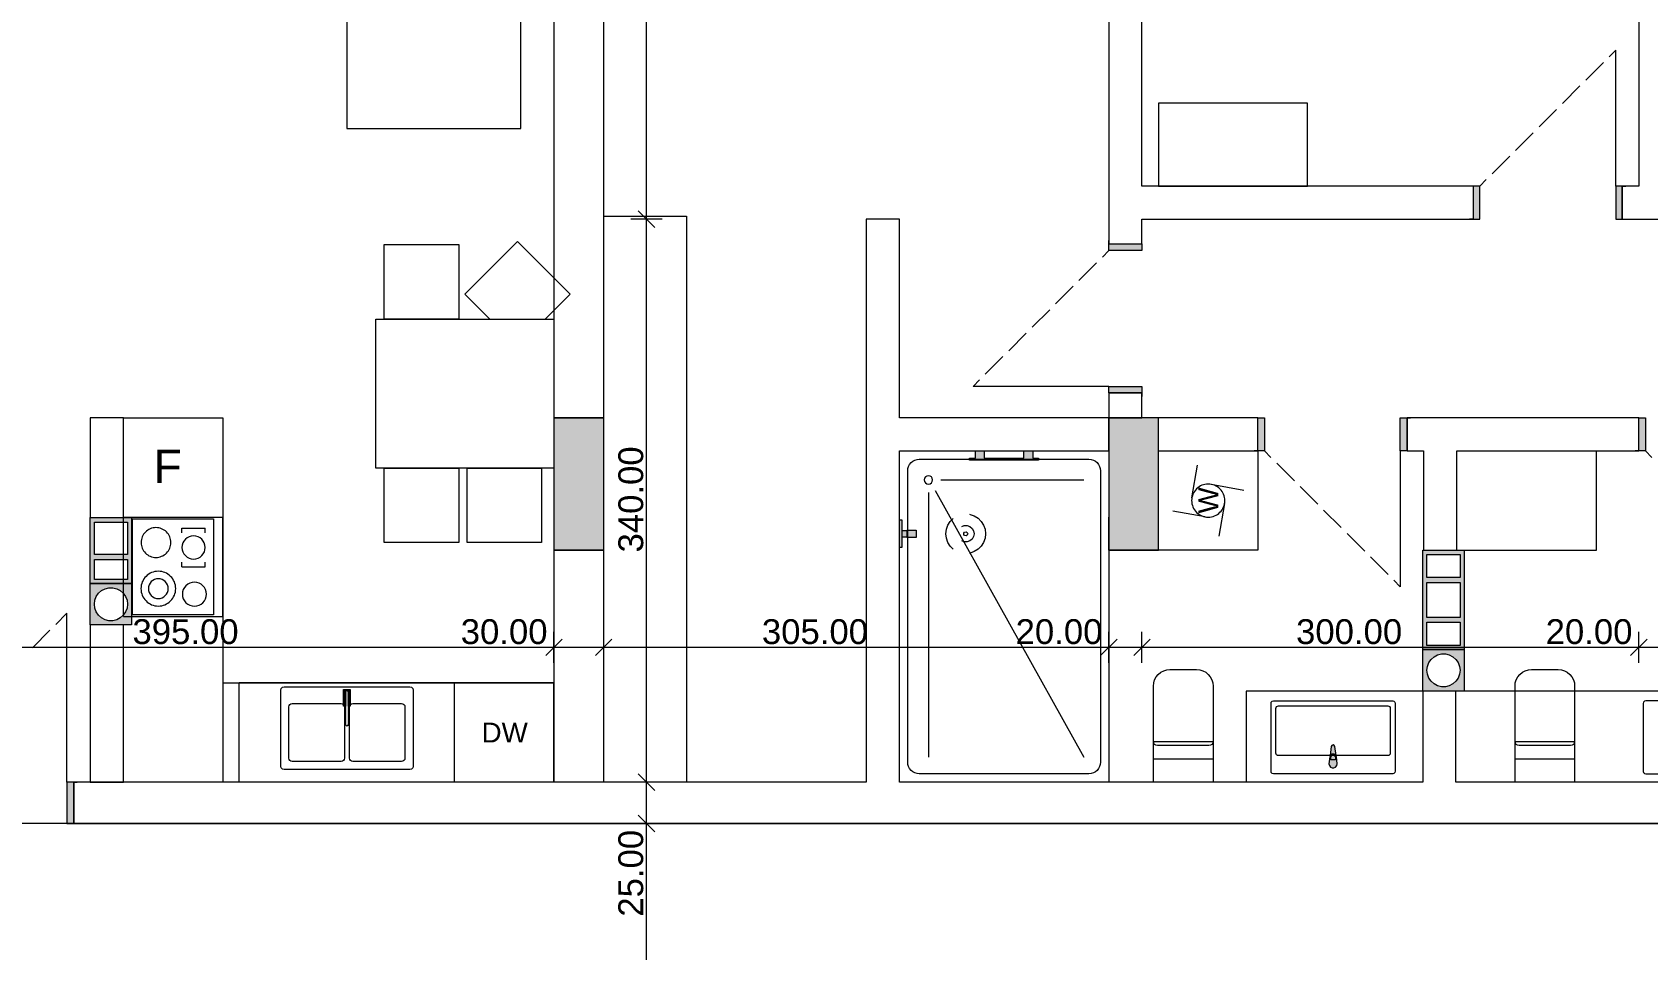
# Model space of a CAD drawing. Header units: millimetres. Extents: x 5493291 to 5652041, y -5155064 to -5098765.
# Drawn here: x 5566205 to 5575959, y -5120854 to -5115313 of the extents above; entities that cross this region are included whole.
import ezdxf

# ---------------------------------------------------------------- set-up
doc = ezdxf.new("R2010")
doc.units = ezdxf.units.MM
doc.header["$MEASUREMENT"] = 0
doc.layers.add('Drawing & Figure', color=7, linetype='Continuous')
doc.layers.add('Drawing & Figure_Pen_No__1', color=7, linetype='Continuous', lineweight=13)
doc.layers.add('Drawing & Figure_Pen_No__101', color=252, linetype='Continuous', lineweight=13)
for name, color, linetype, lineweight, true_color in [('Drawing & Figure_Pen_No__102', 7, 'Continuous', 13, 0xcccccc), ('Drawing & Figure_Pen_No__105', 7, 'Continuous', 13, 0xcae6ff), ('Drawing & Figure_Pen_No__145', 7, 'Continuous', 13, 0x0077b0), ('Drawing & Figure_Pen_No__181', 7, 'Continuous', 5, 0x282828), ('Drawing & Figure_Pen_No__61', 7, 'Continuous', 13, 0x6a6a6a), ('Drawing & Figure_Pen_No__62', 7, 'Continuous', 13, 0xaaaaaa), ('Drawing & Figure_Pen_No__65', 7, 'Continuous', 20, 0x80c2ff)]:
    doc.layers.add(name, color=color, linetype=linetype, lineweight=lineweight, true_color=true_color)
doc.styles.add('GENERATED_STYLE_2', font='arial.ttf')
doc.styles.add('GENERATED_STYLE_3', font='ARIALUNI.ttf')

msp = doc.modelspace()

# ---------------------------------------------------------------- hatches: boundary and pattern name
at = {"layer": 'Drawing & Figure', "linetype": 'Continuous', "lineweight": 20}
h = msp.add_hatch(color=6, dxfattribs=at)
h.paths.add_polyline_path([(5566554.9, -5118242.4), (5566554.9, -5118642.4), (5566805, -5118642.4), (5566805, -5118242.4)])
h.paths.add_polyline_path([(5566579.9, -5118271.1), (5566780, -5118271.1), (5566780, -5118467.4), (5566579.9, -5118467.4)], flags=0)
h.paths.add_polyline_path([(5566780, -5118617.4), (5566579.9, -5118617.4), (5566579.9, -5118497.4), (5566780, -5118497.4)], flags=0)
h = msp.add_hatch(color=6, dxfattribs=at)
h.paths.add_polyline_path([(5574600.3, -5119041.4), (5574850.4, -5119041.4), (5574850.4, -5118441.4), (5574600.3, -5118441.4), (5574600.3, -5118611.4)])
h.paths.add_polyline_path([(5574825.4, -5118846.4), (5574625.2, -5118846.4), (5574625.2, -5118636.4), (5574825.4, -5118636.4)], flags=0)
h.paths.add_polyline_path([(5574625.2, -5118606.4), (5574625.2, -5118466.4), (5574825.4, -5118466.4), (5574825.4, -5118606.4)], flags=0)
h.paths.add_polyline_path([(5574825.4, -5119016.4), (5574625.2, -5119016.4), (5574625.2, -5118876.4), (5574825.4, -5118876.4)], flags=0)
h = msp.add_hatch(color=6, dxfattribs=at)
h.paths.add_polyline_path([(5566805, -5118642.4), (5566554.9, -5118642.4), (5566554.9, -5118892.4), (5566575.1, -5118892.4), (5566784.8, -5118892.4), (5566805, -5118892.4)])
h.paths.add_polyline_path([(5566582.8, -5118791.3), (5566579.9, -5118767.4), (5566582.8, -5118743.5), (5566591.1, -5118720.9), (5566604.8, -5118701.1), (5566623.2, -5118685.1), (5566644.6, -5118673.9), (5566667.8, -5118668.1), (5566692.1, -5118668.1), (5566715.3, -5118673.9), (5566736.7, -5118685.1), (5566754.5, -5118701.1), (5566768.2, -5118720.9), (5566777.1, -5118743.5), (5566780, -5118767.4), (5566777.1, -5118791.3), (5566768.2, -5118813.9), (5566754.5, -5118833.7), (5566736.7, -5118849.7), (5566715.3, -5118860.9), (5566692.1, -5118866.7), (5566667.8, -5118866.7), (5566644.6, -5118860.9), (5566623.2, -5118849.7), (5566604.8, -5118833.7), (5566591.1, -5118813.9)], flags=0)
h = msp.add_hatch(color=6, dxfattribs=at)
h.paths.add_polyline_path([(5574850.4, -5119041.4), (5574600.3, -5119041.4), (5574600.3, -5119291.4), (5574619.9, -5119291.4), (5574830.2, -5119291.4), (5574850.4, -5119291.4)])
h.paths.add_polyline_path([(5574628.2, -5119190.4), (5574625.2, -5119166.4), (5574628.2, -5119142.5), (5574636.5, -5119119.9), (5574650.2, -5119100.1), (5574668.6, -5119084.1), (5574689.4, -5119072.9), (5574713.2, -5119067.1), (5574736.9, -5119067.1), (5574760.7, -5119072.9), (5574782.1, -5119084.1), (5574799.9, -5119100.1), (5574813.5, -5119119.9), (5574822.5, -5119142.5), (5574825.4, -5119166.4), (5574822.5, -5119190.4), (5574813.5, -5119212.9), (5574799.9, -5119232.7), (5574782.1, -5119248.7), (5574760.7, -5119259.9), (5574736.9, -5119265.7), (5574713.2, -5119265.7), (5574689.4, -5119259.9), (5574668.6, -5119248.7), (5574650.2, -5119232.7), (5574636.5, -5119212.9)], flags=0)
at = {"layer": 'Drawing & Figure_Pen_No__1', "linetype": 'Continuous', "lineweight": 0, "true_color": 0xffffff}
for points in [[(5574905, -5116441.3), (5574945.4, -5116441.3), (5574945.4, -5116241.3), (5574905, -5116241.3)], [(5575805, -5116241.3), (5575765.2, -5116241.3), (5575765.2, -5116441.3), (5575805, -5116441.3)], [(5572905, -5116591.3), (5572705.4, -5116591.3), (5572705.4, -5116631.3), (5572905, -5116631.3)], [(5572705.4, -5117491.4), (5572905, -5117491.4), (5572905, -5117451.4), (5572705.4, -5117451.4)], [(5573605.3, -5117641.4), (5573605.3, -5117841.4), (5573645.1, -5117841.4), (5573645.1, -5117641.4)], [(5574505.3, -5117841.4), (5574505.3, -5117641.4), (5574464.9, -5117641.4), (5574464.9, -5117841.4)], [(5575905.4, -5117641.4), (5575905.4, -5117841.4), (5575945.2, -5117841.4), (5575945.2, -5117641.4)], [(5572281.2, -5117896.4), (5572281.2, -5117885.4), (5572246.2, -5117885.4), (5572246.2, -5117841.4), (5572192.7, -5117841.4), (5572192.7, -5117885.4), (5571952.8, -5117885.4), (5571952.8, -5117841.4), (5571899.9, -5117841.4), (5571899.9, -5117885.4), (5571864.8, -5117885.4), (5571864.8, -5117896.4)], [(5571440.7, -5118258.4), (5571440.7, -5118424.4), (5571455.6, -5118424.4), (5571455.6, -5118361.4), (5571485.9, -5118361.4), (5571485.9, -5118363.4), (5571541.1, -5118363.4), (5571541.1, -5118319.4), (5571485.9, -5118319.4), (5571485.9, -5118321.4), (5571455.6, -5118321.4), (5571455.6, -5118258.4)], [(5568124.9, -5119347.4), (5568124.9, -5119282.5), (5568085.1, -5119282.5), (5568085.1, -5119347.4), (5568095.8, -5119347.4), (5568095.8, -5119296.4), (5568098.8, -5119290.1), (5568104.7, -5119287.4), (5568111.2, -5119290.1), (5568114.2, -5119296.4), (5568114.2, -5119347.4)], [(5568085.1, -5119383.4), (5568095.8, -5119383.4), (5568095.8, -5119348.4), (5568085.1, -5119348.4)], [(5568114.2, -5119494.3), (5568114.2, -5119296.4), (5568111.2, -5119290.1), (5568104.7, -5119287.4), (5568098.8, -5119290.1), (5568095.8, -5119296.4), (5568095.8, -5119494.3), (5568098.8, -5119500.6), (5568104.7, -5119503.3), (5568111.2, -5119500.7)], [(5568124.9, -5119383.4), (5568124.9, -5119348.4), (5568114.2, -5119348.4), (5568114.2, -5119383.4)], [(5574084.1, -5119731.4), (5574079.9, -5119689.5), (5574077, -5119680), (5574070.4, -5119627), (5574066.9, -5119620), (5574059.1, -5119617.2), (5574052, -5119620), (5574047.9, -5119627), (5574041.3, -5119680), (5574038.4, -5119689.5), (5574034.2, -5119731.4), (5574036.6, -5119742.3), (5574043.7, -5119751), (5574053.8, -5119755.8), (5574064.5, -5119755.8), (5574074.6, -5119751), (5574081.7, -5119742.3)], [(5566455.1, -5119841.4), (5566414.7, -5119841.4), (5566414.7, -5120091.4), (5566455.1, -5120091.4)]]:
    msp.add_hatch(color=7, dxfattribs=at).paths.add_polyline_path(points)
at = {"layer": 'Drawing & Figure_Pen_No__1', "linetype": 'Continuous', "lineweight": 0, "true_color": 0x000000}
for points in [[(5569655.1, -5118441.4), (5569655.1, -5117641.4), (5569355.1, -5117641.4), (5569355.1, -5118441.4)], [(5573005.4, -5118441.4), (5573005.4, -5117641.4), (5572705.4, -5117641.4), (5572705.4, -5118441.4)]]:
    msp.add_hatch(color=18, dxfattribs=at).paths.add_polyline_path(points)

# ---------------------------------------------------------------- linework, layer by layer
at = {"layer": 'Drawing & Figure_Pen_No__1', "color": 7, "linetype": 'Continuous', "lineweight": 13}
for points in [[(5569913.5, -5116441.3), (5569913.5, -5110891.2)], [(5575905.4, -5112591.2), (5575905.4, -5116241.3)], [(5569355.1, -5113091.2), (5569355.1, -5117641.4)], [(5569655.1, -5117641.4), (5569655.1, -5113091.2)], [(5572705.4, -5113091.2), (5572705.4, -5116591.3)], [(5572905, -5116241.3), (5572905, -5113091.2)], [(5574905, -5116241.3), (5572905, -5116241.3)], [(5574905, -5116241.3), (5574883, -5116241.3)], [(5574905, -5116241.3), (5574883, -5116241.3)], [(5574905, -5116241.3), (5574883, -5116241.3)], [(5574905, -5116241.3), (5574905, -5116441.3)], [(5574905, -5116241.3), (5574905, -5116441.3)], [(5574905, -5116241.3), (5574905, -5116441.3)], [(5575805, -5116241.3), (5575826.9, -5116241.3)], [(5575805, -5116241.3), (5575805, -5116441.3)], [(5575905.4, -5116241.3), (5575805, -5116241.3)], [(5575805, -5116241.3), (5575805, -5116441.3)], [(5575805, -5116241.3), (5575805, -5116441.3)], [(5575805, -5116241.3), (5575826.9, -5116241.3)], [(5575805, -5116241.3), (5575826.9, -5116241.3)], [(5570007.3, -5116441.3), (5569819.6, -5116441.3)], [(5569913.5, -5119841.4), (5569913.5, -5116441.3)], [(5571440.7, -5116441.3), (5571240.5, -5116441.3)], [(5571240.5, -5116441.3), (5571240.5, -5119841.4)], [(5571440.7, -5117641.4), (5571440.7, -5116441.3)], [(5572905, -5116441.3), (5574905, -5116441.3)], [(5572905, -5116591.3), (5572905, -5116441.3)], [(5574905, -5116441.3), (5574883, -5116441.3)], [(5574905, -5116441.3), (5574883, -5116441.3)], [(5574905, -5116441.3), (5574883, -5116441.3)], [(5575805, -5116441.3), (5575826.9, -5116441.3)], [(5575805, -5116441.3), (5576205.3, -5116441.3)], [(5575805, -5116441.3), (5575826.9, -5116441.3)], [(5575805, -5116441.3), (5575826.9, -5116441.3)], [(5572705.4, -5116591.3), (5572705.4, -5116569.3)], [(5572705.4, -5116591.3), (5572705.4, -5116569.3)], [(5572705.4, -5116591.3), (5572705.4, -5116569.3)], [(5572705.4, -5116591.3), (5572905, -5116591.3)], [(5572705.4, -5116591.3), (5572905, -5116591.3)], [(5572705.4, -5116591.3), (5572905, -5116591.3)], [(5572905, -5116591.3), (5572905, -5116569.3)], [(5572905, -5116591.3), (5572905, -5116569.3)], [(5572905, -5116591.3), (5572905, -5116569.3)], [(5572705.4, -5117491.4), (5572705.4, -5117513.3)], [(5572705.4, -5117491.4), (5572905, -5117491.4)], [(5572705.4, -5117491.4), (5572705.4, -5117641.4)], [(5572705.4, -5117491.4), (5572905, -5117491.4)], [(5572705.4, -5117491.4), (5572905, -5117491.4)], [(5572705.4, -5117491.4), (5572705.4, -5117513.3)], [(5572705.4, -5117491.4), (5572705.4, -5117513.3)], [(5572905, -5117491.4), (5572905, -5117513.3)], [(5572905, -5117641.4), (5572905, -5117491.4)], [(5572905, -5117491.4), (5572905, -5117513.3)], [(5572905, -5117491.4), (5572905, -5117513.3)], [(5566554.9, -5117641.4), (5566554.9, -5118242.4)], [(5566755.1, -5117641.4), (5566554.9, -5117641.4)], [(5566755.1, -5118242.4), (5566755.1, -5117641.4)], [(5569355.1, -5117641.4), (5569655.1, -5117641.4)], [(5569655.1, -5117641.4), (5569355.1, -5117641.4)], [(5569355.1, -5117641.4), (5569355.1, -5118441.4)], [(5569655.1, -5118441.4), (5569655.1, -5117641.4)], [(5572705.4, -5117641.4), (5571440.7, -5117641.4)], [(5572705.4, -5117841.4), (5572705.4, -5117641.4)], [(5572705.4, -5117641.4), (5572905, -5117641.4)], [(5573005.4, -5117641.4), (5572705.4, -5117641.4)], [(5572705.4, -5117641.4), (5572705.4, -5118441.4)], [(5573605.3, -5117641.4), (5573005.4, -5117641.4)], [(5573005.4, -5117841.4), (5573005.4, -5117641.4)], [(5573005.4, -5118441.4), (5573005.4, -5117641.4)], [(5573605.3, -5117641.4), (5573583.3, -5117641.4)], [(5573605.3, -5117641.4), (5573583.3, -5117641.4)], [(5573605.3, -5117641.4), (5573583.3, -5117641.4)], [(5573605.3, -5117841.4), (5573605.3, -5117641.4)], [(5573605.3, -5117841.4), (5573605.3, -5117641.4)], [(5573605.3, -5117841.4), (5573605.3, -5117641.4)], [(5574505.3, -5117641.4), (5574527.2, -5117641.4)], [(5574505.3, -5117841.4), (5574505.3, -5117641.4)], [(5575905.4, -5117641.4), (5574505.3, -5117641.4)], [(5574505.3, -5117841.4), (5574505.3, -5117641.4)], [(5574505.3, -5117841.4), (5574505.3, -5117641.4)], [(5574505.3, -5117641.4), (5574527.2, -5117641.4)], [(5574505.3, -5117641.4), (5574527.2, -5117641.4)], [(5575905.4, -5117641.4), (5575883.4, -5117641.4)], [(5575905.4, -5117641.4), (5575883.4, -5117641.4)], [(5575905.4, -5117641.4), (5575883.4, -5117641.4)], [(5575905.4, -5117841.4), (5575905.4, -5117641.4)], [(5575905.4, -5117841.4), (5575905.4, -5117641.4)], [(5575905.4, -5117841.4), (5575905.4, -5117641.4)], [(5571440.7, -5117841.4), (5572705.4, -5117841.4)], [(5571440.7, -5119841.4), (5571440.7, -5117841.4)], [(5573005.4, -5117841.4), (5573605.3, -5117841.4)], [(5573605.3, -5117841.4), (5573583.3, -5117841.4)], [(5573605.3, -5117841.4), (5573583.3, -5117841.4)], [(5573605.3, -5117841.4), (5573583.3, -5117841.4)], [(5574505.3, -5117841.4), (5574527.2, -5117841.4)], [(5574505.3, -5117841.4), (5574605, -5117841.4)], [(5574505.3, -5117841.4), (5574527.2, -5117841.4)], [(5574505.3, -5117841.4), (5574527.2, -5117841.4)], [(5574605, -5117841.4), (5574605, -5118441.4)], [(5574805.2, -5118441.4), (5574805.2, -5117841.4)], [(5574805.2, -5117841.4), (5575905.4, -5117841.4)], [(5575905.4, -5117841.4), (5575883.4, -5117841.4)], [(5575905.4, -5117841.4), (5575883.4, -5117841.4)], [(5575905.4, -5117841.4), (5575883.4, -5117841.4)], [(5566554.9, -5118242.4), (5566755.1, -5118242.4)], [(5566554.9, -5118242.4), (5566805, -5118242.4)], [(5566554.9, -5118642.4), (5566554.9, -5118242.4)], [(5566579.9, -5118467.4), (5566579.9, -5118271.1)], [(5566579.9, -5118271.1), (5566780, -5118271.1)], [(5566780, -5118271.1), (5566780, -5118467.4)], [(5566805, -5118242.4), (5566805, -5118642.4)], [(5566780, -5118467.4), (5566579.9, -5118467.4)], [(5569355.1, -5118441.4), (5569355.1, -5119841.4)], [(5569655.1, -5118441.4), (5569355.1, -5118441.4)], [(5569355.1, -5118441.4), (5569655.1, -5118441.4)], [(5569655.1, -5119841.4), (5569655.1, -5118441.4)], [(5572705.4, -5118441.4), (5573005.4, -5118441.4)], [(5574600.3, -5118611.4), (5574600.3, -5118441.4)], [(5574600.3, -5118441.4), (5574850.4, -5118441.4)], [(5574605, -5118441.4), (5574805.2, -5118441.4)], [(5574625.2, -5118606.4), (5574625.2, -5118466.4)], [(5574625.2, -5118466.4), (5574825.4, -5118466.4)], [(5574825.4, -5118466.4), (5574825.4, -5118606.4)], [(5574850.4, -5118441.4), (5574850.4, -5119041.4)], [(5566579.9, -5118617.4), (5566579.9, -5118497.4)], [(5566579.9, -5118497.4), (5566780, -5118497.4)], [(5566780, -5118497.4), (5566780, -5118617.4)], [(5566554.9, -5118892.4), (5566554.9, -5118642.4)], [(5566554.9, -5118642.4), (5566805, -5118642.4)], [(5566805, -5118642.4), (5566554.9, -5118642.4)], [(5566780, -5118617.4), (5566579.9, -5118617.4)], [(5566644.6, -5118673.9), (5566667.8, -5118668.1)], [(5566667.8, -5118668.1), (5566692.1, -5118668.1)], [(5566692.1, -5118668.1), (5566715.3, -5118673.9)], [(5566805, -5118642.4), (5566805, -5118892.4)], [(5574600.3, -5119041.4), (5574600.3, -5118611.4)], [(5574825.4, -5118606.4), (5574625.2, -5118606.4)], [(5574625.2, -5118636.4), (5574825.4, -5118636.4)], [(5574625.2, -5118846.4), (5574625.2, -5118636.4)], [(5574825.4, -5118636.4), (5574825.4, -5118846.4)], [(5566579.9, -5118767.4), (5566582.8, -5118743.5)], [(5566582.8, -5118791.3), (5566579.9, -5118767.4)], [(5566582.8, -5118743.5), (5566591.1, -5118720.9)], [(5566591.1, -5118720.9), (5566604.8, -5118701.1)], [(5566604.8, -5118701.1), (5566623.2, -5118685.1)], [(5566623.2, -5118685.1), (5566644.6, -5118673.9)], [(5566715.3, -5118673.9), (5566736.7, -5118685.1)], [(5566736.7, -5118685.1), (5566754.5, -5118701.1)], [(5566754.5, -5118701.1), (5566768.2, -5118720.9)], [(5566768.2, -5118720.9), (5566777.1, -5118743.5)], [(5566777.1, -5118743.5), (5566780, -5118767.4)], [(5566780, -5118767.4), (5566777.1, -5118791.3)], [(5566591.1, -5118813.9), (5566582.8, -5118791.3)], [(5566604.8, -5118833.7), (5566591.1, -5118813.9)], [(5566623.2, -5118849.7), (5566604.8, -5118833.7)], [(5566644.6, -5118860.9), (5566623.2, -5118849.7)], [(5566667.8, -5118866.7), (5566644.6, -5118860.9)], [(5566692.1, -5118866.7), (5566667.8, -5118866.7)], [(5566715.3, -5118860.9), (5566692.1, -5118866.7)], [(5566736.7, -5118849.7), (5566715.3, -5118860.9)], [(5566754.5, -5118833.7), (5566736.7, -5118849.7)], [(5566768.2, -5118813.9), (5566754.5, -5118833.7)], [(5566777.1, -5118791.3), (5566768.2, -5118813.9)], [(5574825.4, -5118846.4), (5574625.2, -5118846.4)], [(5566554.9, -5118892.4), (5566554.9, -5119841.4)], [(5566755.1, -5118892.4), (5566554.9, -5118892.4)], [(5566575.1, -5118892.4), (5566554.9, -5118892.4)], [(5566784.8, -5118892.4), (5566575.1, -5118892.4)], [(5566755.1, -5119841.4), (5566755.1, -5118892.4)], [(5566805, -5118892.4), (5566784.8, -5118892.4)], [(5569355.1, -5119121.2), (5569355.1, -5118933.6)], [(5569655.1, -5119121.2), (5569655.1, -5118933.6)], [(5572705.4, -5119121.2), (5572705.4, -5118933.6)], [(5572905, -5119121.2), (5572905, -5118933.6)], [(5574625.2, -5119016.4), (5574625.2, -5118876.4)], [(5574625.2, -5118876.4), (5574825.4, -5118876.4)], [(5574825.4, -5118876.4), (5574825.4, -5119016.4)], [(5575905.4, -5119121.2), (5575905.4, -5118933.6)], [(5565404.9, -5119027.4), (5569355.1, -5119027.4)], [(5569355.1, -5119027.4), (5569655.1, -5119027.4)], [(5569655.1, -5119027.4), (5572705.4, -5119027.4)], [(5572705.4, -5119027.4), (5572905, -5119027.4)], [(5572905, -5119027.4), (5575905.4, -5119027.4)], [(5574600.3, -5119291.4), (5574600.3, -5119041.4)], [(5574600.3, -5119041.4), (5574850.4, -5119041.4)], [(5574850.4, -5119041.4), (5574600.3, -5119041.4)], [(5574825.4, -5119016.4), (5574625.2, -5119016.4)], [(5574850.4, -5119041.4), (5574850.4, -5119291.4)], [(5575905.4, -5119027.4), (5576104.9, -5119027.4)], [(5574625.2, -5119166.4), (5574628.2, -5119142.5)], [(5574628.2, -5119142.5), (5574636.5, -5119119.9)], [(5574636.5, -5119119.9), (5574650.2, -5119100.1)], [(5574650.2, -5119100.1), (5574668.6, -5119084.1)], [(5574668.6, -5119084.1), (5574689.4, -5119072.9)], [(5574689.4, -5119072.9), (5574713.2, -5119067.1)], [(5574713.2, -5119067.1), (5574736.9, -5119067.1)], [(5574736.9, -5119067.1), (5574760.7, -5119072.9)], [(5574760.7, -5119072.9), (5574782.1, -5119084.1)], [(5574782.1, -5119084.1), (5574799.9, -5119100.1)], [(5574799.9, -5119100.1), (5574813.5, -5119119.9)], [(5574813.5, -5119119.9), (5574822.5, -5119142.5)], [(5574822.5, -5119142.5), (5574825.4, -5119166.4)], [(5574628.2, -5119190.4), (5574625.2, -5119166.4)], [(5574636.5, -5119212.9), (5574628.2, -5119190.4)], [(5574650.2, -5119232.7), (5574636.5, -5119212.9)], [(5574668.6, -5119248.7), (5574650.2, -5119232.7)], [(5574689.4, -5119259.9), (5574668.6, -5119248.7)], [(5574782.1, -5119248.7), (5574760.7, -5119259.9)], [(5574799.9, -5119232.7), (5574782.1, -5119248.7)], [(5574813.5, -5119212.9), (5574799.9, -5119232.7)], [(5574822.5, -5119190.4), (5574813.5, -5119212.9)], [(5574825.4, -5119166.4), (5574822.5, -5119190.4)], [(5574600.3, -5119291.4), (5574600.3, -5119841.4)], [(5574799.9, -5119291.4), (5574600.3, -5119291.4)], [(5574619.9, -5119291.4), (5574600.3, -5119291.4)], [(5574830.2, -5119291.4), (5574619.9, -5119291.4)], [(5574713.2, -5119265.7), (5574689.4, -5119259.9)], [(5574736.9, -5119265.7), (5574713.2, -5119265.7)], [(5574760.7, -5119259.9), (5574736.9, -5119265.7)], [(5574799.9, -5119841.4), (5574799.9, -5119291.4)], [(5574850.4, -5119291.4), (5574830.2, -5119291.4)], [(5566455.1, -5119841.4), (5566477.1, -5119841.4)], [(5566455.1, -5119841.4), (5566455.1, -5120091.4)], [(5569355.1, -5119841.4), (5566455.1, -5119841.4)], [(5566455.1, -5119841.4), (5566455.1, -5120091.4)], [(5566455.1, -5119841.4), (5566455.1, -5120091.4)], [(5566455.1, -5119841.4), (5566477.1, -5119841.4)], [(5566455.1, -5119841.4), (5566477.1, -5119841.4)], [(5566554.9, -5119841.4), (5566755.1, -5119841.4)], [(5571240.5, -5119841.4), (5569655.1, -5119841.4)], [(5570007.3, -5119841.4), (5569819.6, -5119841.4)], [(5569913.5, -5120091.4), (5569913.5, -5119841.4)], [(5574600.3, -5119841.4), (5571440.7, -5119841.4)], [(5576905.1, -5119841.4), (5574799.9, -5119841.4)], [(5579055.4, -5120091.5), (5561954.8, -5120091.5)], [(5566455.1, -5120091.4), (5566477.1, -5120091.4)], [(5566455.1, -5120091.4), (5577255, -5120091.4)], [(5566455.1, -5120091.4), (5566477.1, -5120091.4)], [(5566455.1, -5120091.4), (5566477.1, -5120091.4)], [(5570007.3, -5120091.4), (5569819.6, -5120091.4)], [(5569913.5, -5121891.5), (5569913.5, -5120091.4)]]:
    msp.add_lwpolyline(points, dxfattribs=at)
at = {"layer": 'Drawing & Figure_Pen_No__101', "color": 252, "linetype": 'Continuous', "lineweight": 13}
for points in [[(5568104.7, -5113193.2), (5568104.7, -5115893.3)], [(5569154.9, -5115893.3), (5569154.9, -5113193.2)], [(5573905.3, -5115741.3), (5573005.4, -5115741.3)], [(5573005.4, -5115741.3), (5573005.4, -5116241.3)], [(5573905.3, -5116241.3), (5573905.3, -5115741.3)], [(5568104.7, -5115893.3), (5569154.9, -5115893.3)], [(5573005.4, -5116241.3), (5573905.3, -5116241.3)], [(5569655.1, -5116423.3), (5570155.3, -5116423.3)], [(5569655.1, -5119841.4), (5569655.1, -5116423.3)], [(5570155.3, -5116423.3), (5570155.3, -5119841.4)], [(5568329.8, -5116595.3), (5568780.1, -5116595.3)], [(5568329.8, -5117045.3), (5568329.8, -5116595.3)], [(5568780.1, -5116595.3), (5568780.1, -5117045.3)], [(5568816.3, -5116894.6), (5569134.1, -5116576.3)], [(5569134.1, -5116576.3), (5569452.5, -5116894.6)], [(5568967.2, -5117045.3), (5568816.3, -5116894.6)], [(5569452.5, -5116894.6), (5569301.6, -5117045.3)], [(5568279.9, -5117945.3), (5568279.9, -5117045.3)], [(5568279.9, -5117045.3), (5569355.1, -5117045.3)], [(5568780.1, -5117045.3), (5568329.8, -5117045.3)], [(5569355.1, -5117045.3), (5569355.1, -5117945.3)], [(5571440.7, -5117841.4), (5572705.4, -5117841.4)], [(5571440.7, -5119841.4), (5571440.7, -5117841.4)], [(5571560.7, -5117891.4), (5572584.8, -5117891.4)], [(5571864.8, -5117896.4), (5571864.8, -5117885.4)], [(5571864.8, -5117885.4), (5571899.9, -5117885.4)], [(5571899.9, -5117885.4), (5571899.9, -5117841.4)], [(5571899.9, -5117841.4), (5571952.8, -5117841.4)], [(5571952.8, -5117841.4), (5571952.8, -5117885.4)], [(5571952.8, -5117885.4), (5572192.7, -5117885.4)], [(5572192.7, -5117885.4), (5572192.7, -5117841.4)], [(5572192.7, -5117841.4), (5572246.2, -5117841.4)], [(5572246.2, -5117841.4), (5572246.2, -5117885.4)], [(5572246.2, -5117885.4), (5572281.2, -5117885.4)], [(5572281.2, -5117885.4), (5572281.2, -5117896.4)], [(5572705.4, -5117841.4), (5572705.4, -5119841.4)], [(5573005.4, -5118441.4), (5573005.4, -5117841.4)], [(5573005.4, -5117841.4), (5573605.3, -5117841.4)], [(5573605.3, -5117841.4), (5573605.3, -5118441.4)], [(5575649.9, -5118441.4), (5575649.9, -5117841.4)], [(5569355.1, -5117945.3), (5568279.9, -5117945.3)], [(5568329.8, -5117945.3), (5568780.1, -5117945.3)], [(5568329.8, -5118395.3), (5568329.8, -5117945.3)], [(5568780.1, -5117945.3), (5568780.1, -5118395.3)], [(5568830, -5117945.3), (5569280.3, -5117945.3)], [(5568830, -5118395.3), (5568830, -5117945.3)], [(5569280.3, -5117945.3), (5569280.3, -5118395.3)], [(5571490.6, -5119721.4), (5571490.6, -5117961.4)], [(5572281.2, -5117896.4), (5571864.8, -5117896.4)], [(5572654.9, -5117961.4), (5572654.9, -5119721.4)], [(5571655.7, -5118079.8), (5572555.1, -5119691.4)], [(5571690.8, -5118016.4), (5572555.1, -5118016.4)], [(5571615.9, -5118091.4), (5571615.9, -5119691.4)], [(5571440.7, -5118258.4), (5571455.6, -5118258.4)], [(5571440.7, -5118424.4), (5571440.7, -5118258.4)], [(5571455.6, -5118258.4), (5571455.6, -5118321.4)], [(5571733, -5118289.3), (5571747.2, -5118266.6)], [(5571747.2, -5118266.6), (5571765, -5118248.7)], [(5571864.2, -5118224), (5571867.8, -5118224.4)], [(5571867.8, -5118224.4), (5571892.8, -5118233.3)], [(5571892.8, -5118233.3), (5571915.9, -5118247.6)], [(5571915.9, -5118247.6), (5571934.9, -5118266.6)], [(5571934.9, -5118266.6), (5571949.2, -5118289.3)], [(5572705.4, -5118440.1), (5572705.4, -5118241.4)], [(5571455.6, -5118321.4), (5571485.9, -5118321.4)], [(5571455.6, -5118321.4), (5571455.6, -5118361.4)], [(5571485.9, -5118361.4), (5571455.6, -5118361.4)], [(5571455.6, -5118361.4), (5571455.6, -5118424.4)], [(5571485.9, -5118321.4), (5571485.9, -5118319.4)], [(5571485.9, -5118319.4), (5571541.1, -5118319.4)], [(5571485.9, -5118321.4), (5571485.9, -5118361.4)], [(5571485.9, -5118363.4), (5571485.9, -5118361.4)], [(5571541.1, -5118363.4), (5571485.9, -5118363.4)], [(5571541.1, -5118319.4), (5571541.1, -5118363.4)], [(5571721.1, -5118341.4), (5571724.1, -5118314.7)], [(5571724.1, -5118368.1), (5571721.1, -5118341.4)], [(5571724.1, -5118314.7), (5571733, -5118289.3)], [(5571733, -5118393.4), (5571724.1, -5118368.1)], [(5571816.7, -5118297.8), (5571832.2, -5118292.2)], [(5571829.8, -5118337.3), (5571834.5, -5118331)], [(5571829.8, -5118345.5), (5571829.8, -5118337.3)], [(5571834.5, -5118351.8), (5571829.8, -5118345.5)], [(5571832.2, -5118292.2), (5571849.4, -5118292.2)], [(5571834.5, -5118331), (5571842.9, -5118329.6)], [(5571842.9, -5118353.2), (5571834.5, -5118351.8)], [(5571842.9, -5118329.6), (5571850, -5118333.7)], [(5571850, -5118349.1), (5571842.9, -5118353.2)], [(5571849.4, -5118292.2), (5571866, -5118298.1)], [(5571850, -5118333.7), (5571853, -5118341.4)], [(5571853, -5118341.4), (5571850, -5118349.1)], [(5571866, -5118298.1), (5571879.1, -5118309.3)], [(5571879.1, -5118373.5), (5571866, -5118384.7)], [(5571879.1, -5118309.3), (5571888, -5118324.3)], [(5571888, -5118358.5), (5571879.1, -5118373.5)], [(5571888, -5118324.3), (5571891, -5118341.4)], [(5571891, -5118341.4), (5571888, -5118358.5)], [(5571949.2, -5118289.3), (5571958.1, -5118314.7)], [(5571958.1, -5118368.1), (5571949.2, -5118393.4)], [(5571958.1, -5118314.7), (5571961.1, -5118341.4)], [(5571961.1, -5118341.4), (5571958.1, -5118368.1)], [(5568780.1, -5118395.3), (5568329.8, -5118395.3)], [(5569280.3, -5118395.3), (5568830, -5118395.3)], [(5571455.6, -5118424.4), (5571440.7, -5118424.4)], [(5571747.2, -5118416.2), (5571733, -5118393.4)], [(5571765, -5118434.1), (5571747.2, -5118416.2)], [(5571832.2, -5118390.7), (5571816.7, -5118385)], [(5571849.4, -5118390.7), (5571832.2, -5118390.7)], [(5571866, -5118384.7), (5571849.4, -5118390.7)], [(5571867.8, -5118458.4), (5571864.2, -5118458.8)], [(5571892.8, -5118449.5), (5571867.8, -5118458.4)], [(5571915.9, -5118435.2), (5571892.8, -5118449.5)], [(5571934.9, -5118416.2), (5571915.9, -5118435.2)], [(5571949.2, -5118393.4), (5571934.9, -5118416.2)], [(5573005.4, -5118441.4), (5572705.4, -5118441.4)], [(5573605.3, -5118441.4), (5573005.4, -5118441.4)], [(5574850.4, -5118441.4), (5575649.9, -5118441.4)], [(5572974.5, -5119261.4), (5572976.2, -5119241.9)], [(5572976.2, -5119241.9), (5572981.6, -5119223.2)], [(5572981.6, -5119223.2), (5572991.1, -5119205.9)], [(5572991.1, -5119205.9), (5573003.6, -5119190.7)], [(5573003.6, -5119190.7), (5573018.4, -5119178.3)], [(5573018.4, -5119178.3), (5573036.2, -5119169.1)], [(5573036.2, -5119169.1), (5573054.7, -5119163.4)], [(5573054.7, -5119163.4), (5573074.3, -5119161.4)], [(5573074.3, -5119161.4), (5573234.1, -5119161.4)], [(5573234.1, -5119161.4), (5573253.7, -5119163.4)], [(5573253.7, -5119163.4), (5573272.7, -5119169.1)], [(5573272.7, -5119169.1), (5573289.9, -5119178.3)], [(5573289.9, -5119178.3), (5573304.7, -5119190.7)], [(5573304.7, -5119190.7), (5573317.2, -5119205.9)], [(5573317.2, -5119205.9), (5573326.7, -5119223.2)], [(5573326.7, -5119223.2), (5573332.1, -5119241.9)], [(5573332.1, -5119241.9), (5573334.4, -5119261.4)], [(5575157.5, -5119261.4), (5575159.3, -5119241.9)], [(5575159.3, -5119241.9), (5575165.2, -5119223.2)], [(5575165.2, -5119223.2), (5575174.1, -5119205.9)], [(5575174.1, -5119205.9), (5575186.6, -5119190.7)], [(5575186.6, -5119190.7), (5575202, -5119178.3)], [(5575202, -5119178.3), (5575219.3, -5119169.1)], [(5575219.3, -5119169.1), (5575238.3, -5119163.4)], [(5575238.3, -5119163.4), (5575257.3, -5119161.4)], [(5575257.3, -5119161.4), (5575417.7, -5119161.4)], [(5575417.7, -5119161.4), (5575437.3, -5119163.4)], [(5575437.3, -5119163.4), (5575455.7, -5119169.1)], [(5575455.7, -5119169.1), (5575472.9, -5119178.3)], [(5575472.9, -5119178.3), (5575488.4, -5119190.7)], [(5575488.4, -5119190.7), (5575500.8, -5119205.9)], [(5575500.8, -5119205.9), (5575509.7, -5119223.2)], [(5575509.7, -5119223.2), (5575515.7, -5119241.9)], [(5575515.7, -5119241.9), (5575517.5, -5119261.4)], [(5572974.5, -5119841.4), (5572974.5, -5119261.4)], [(5573334.4, -5119261.4), (5573334.4, -5119841.4)], [(5573534, -5119291.4), (5573534, -5119841.4)], [(5574605, -5119291.4), (5573534, -5119291.4)], [(5573686.1, -5119358.9), (5573691.4, -5119353.4)], [(5573691.4, -5119353.4), (5573699.2, -5119351.4)], [(5573699.2, -5119351.4), (5574419.1, -5119351.4)], [(5574419.1, -5119351.4), (5574426.8, -5119353.4)], [(5574426.8, -5119353.4), (5574432.2, -5119358.9)], [(5574850.4, -5119291.4), (5574805.2, -5119291.4)], [(5576905.1, -5119291.4), (5574850.4, -5119291.4)], [(5575157.5, -5119841.4), (5575157.5, -5119261.4)], [(5575517.5, -5119261.4), (5575517.5, -5119841.4)], [(5575939.8, -5119353.7), (5575933.9, -5119359.3)], [(5575946.9, -5119351.7), (5575939.8, -5119353.7)], [(5576666.9, -5119351.7), (5575946.9, -5119351.7)], [(5573684.3, -5119366.4), (5573686.1, -5119358.9)], [(5573684.3, -5119776.4), (5573684.3, -5119366.4)], [(5573714, -5119666.4), (5573714, -5119396.4)], [(5573728.9, -5119381.4), (5574389.4, -5119381.4)], [(5574404.3, -5119396.4), (5574404.3, -5119666.4)], [(5574432.2, -5119358.9), (5574434, -5119366.4)], [(5574434, -5119366.4), (5574434, -5119776.4)], [(5575933.9, -5119359.3), (5575932.1, -5119366.7)], [(5575932.1, -5119366.7), (5575932.1, -5119776.7)], [(5572974.5, -5119596.5), (5573334.4, -5119596.5)], [(5573154.5, -5119621.5), (5572999.4, -5119621.5)], [(5573309.5, -5119621.5), (5573154.5, -5119621.5)], [(5574047.9, -5119627), (5574041.3, -5119680)], [(5574052, -5119620), (5574047.9, -5119627)], [(5574059.1, -5119617.2), (5574052, -5119620)], [(5574066.3, -5119620), (5574059.1, -5119617.2)], [(5574070.4, -5119627), (5574066.3, -5119620)], [(5574077, -5119680), (5574070.4, -5119627)], [(5575157.5, -5119596.5), (5575517.5, -5119596.5)], [(5575337.5, -5119621.5), (5575182.4, -5119621.5)], [(5575492.5, -5119621.5), (5575337.5, -5119621.5)], [(5572974.5, -5119701.4), (5573334.4, -5119701.4)], [(5574389.4, -5119681.5), (5573728.9, -5119681.5)], [(5574038.4, -5119689.5), (5574034.2, -5119731.4)], [(5574034.2, -5119731.4), (5574036.6, -5119742.3)], [(5574036.6, -5119742.3), (5574043.7, -5119751)], [(5574041.3, -5119680), (5574038.4, -5119689.5)], [(5574045.5, -5119706.5), (5574045.5, -5119691.7)], [(5574072.8, -5119706.5), (5574045.5, -5119706.5)], [(5574072.8, -5119691.7), (5574072.8, -5119706.5)], [(5574074.6, -5119751), (5574081.7, -5119742.3)], [(5574079.9, -5119689.5), (5574077, -5119680)], [(5574084.1, -5119731.4), (5574079.9, -5119689.5)], [(5574081.7, -5119742.3), (5574084.1, -5119731.4)], [(5575157.5, -5119701.4), (5575517.5, -5119701.4)], [(5570155.3, -5119841.4), (5569655.1, -5119841.4)], [(5572705.4, -5119841.4), (5571440.7, -5119841.4)], [(5572584.8, -5119791.5), (5571560.7, -5119791.5)], [(5573334.4, -5119841.4), (5572974.5, -5119841.4)], [(5573686.1, -5119783.9), (5573684.3, -5119776.4)], [(5573691.4, -5119789.4), (5573686.1, -5119783.9)], [(5573699.2, -5119791.5), (5573691.4, -5119789.4)], [(5574419.1, -5119791.5), (5573699.2, -5119791.5)], [(5574043.7, -5119751), (5574053.8, -5119755.8)], [(5574053.8, -5119755.8), (5574064.5, -5119755.8)], [(5574064.5, -5119755.8), (5574074.6, -5119751)], [(5574426.8, -5119789.4), (5574419.1, -5119791.5)], [(5574432.2, -5119783.9), (5574426.8, -5119789.4)], [(5574434, -5119776.4), (5574432.2, -5119783.9)], [(5575517.5, -5119841.4), (5575157.5, -5119841.4)], [(5575932.1, -5119776.7), (5575933.9, -5119784.2)], [(5575933.9, -5119784.2), (5575939.8, -5119789.7)], [(5575939.8, -5119789.7), (5575946.9, -5119791.8)], [(5575946.9, -5119791.8), (5576666.9, -5119791.8)]]:
    msp.add_lwpolyline(points, dxfattribs=at)
for points in [[(5571490.6, -5117961.4, -0.414214), (5571560.7, -5117891.4)], [(5572584.8, -5117891.4, -0.414214), (5572654.9, -5117961.4)], [(5573714, -5119396.4, -0.413708), (5573728.9, -5119381.4)], [(5574389.4, -5119381.4, -0.413747), (5574404.3, -5119396.4)], [(5572999.4, -5119621.5, -0.413756), (5572974.5, -5119596.5)], [(5573334.4, -5119596.5, -0.413733), (5573309.5, -5119621.5)], [(5575182.4, -5119621.5, -0.413733), (5575157.5, -5119596.5)], [(5575517.5, -5119596.5, -0.413733), (5575492.5, -5119621.5)], [(5571560.7, -5119791.5, -0.414214), (5571490.6, -5119721.4)], [(5572654.9, -5119721.4, -0.414214), (5572584.8, -5119791.5)], [(5573728.9, -5119681.5, -0.413708), (5573714, -5119666.4)], [(5574041.3, -5119680, -0.245716), (5574059.1, -5119670.3, -0.245716), (5574077, -5119680)], [(5574045.5, -5119691.7, -0.413753), (5574059.1, -5119678.1, -0.413753), (5574072.8, -5119691.7)], [(5574404.3, -5119666.4, -0.413747), (5574389.4, -5119681.5)]]:
    msp.add_lwpolyline(points, format="xyb", dxfattribs=at)
msp.add_lwpolyline([(5571640.9, -5118016.4, 0.413734), (5571615.9, -5117991.4, 0.413734), (5571591, -5118016.4, 0.413735), (5571615.9, -5118041.4, 0.413735)], format="xyb", close=True, dxfattribs=at)
at = {"layer": 'Drawing & Figure_Pen_No__102', "color": 254, "linetype": 'Continuous', "lineweight": 13, "true_color": 0xcccccc}
for points in [[(5566755.1, -5118841.4), (5566755.1, -5118241.4)], [(5566755.1, -5118241.4), (5567355, -5118241.4)], [(5566809.7, -5118831.4), (5566809.7, -5118251.4)], [(5566809.7, -5118251.4), (5567299.8, -5118251.4)], [(5567299.8, -5118251.4), (5567299.8, -5118831.4)], [(5567355, -5118841.4), (5567355, -5118241.4)], [(5567108.5, -5118307.1), (5567248.7, -5118307.1)], [(5567108.5, -5118336.1), (5567108.5, -5118307.1)], [(5567248.7, -5118336.1), (5567248.7, -5118307.1)], [(5567108.5, -5118541.4), (5567108.5, -5118512.4)], [(5567108.5, -5118541.4), (5567248.7, -5118541.4)], [(5567248.7, -5118541.4), (5567248.7, -5118512.4)], [(5566755.1, -5118841.4), (5567355, -5118841.4)], [(5567299.8, -5118831.4), (5566809.7, -5118831.4)], [(5568755.1, -5119241.4), (5567454.8, -5119241.4)], [(5567454.8, -5119841.4), (5567454.8, -5119241.4)], [(5569355.1, -5119241.4), (5568755.1, -5119241.4)], [(5568755.1, -5119841.4), (5568755.1, -5119241.4)], [(5568755.1, -5119841.4), (5568755.1, -5119241.4)], [(5569355.1, -5119841.4), (5569355.1, -5119241.4)], [(5567704.9, -5119286.4), (5567707.9, -5119276.5)], [(5567704.9, -5119746.4), (5567704.9, -5119286.4)], [(5567707.9, -5119276.5), (5567715, -5119269.1)], [(5567715, -5119269.1), (5567725.1, -5119266.4)], [(5567725.1, -5119266.4), (5568484.9, -5119266.4)], [(5568085.1, -5119347.4), (5568085.1, -5119282.5)], [(5568085.1, -5119282.5), (5568124.9, -5119282.5)], [(5568095.8, -5119347.4), (5568085.1, -5119347.4)], [(5568085.1, -5119383.4), (5568085.1, -5119348.4)], [(5568085.1, -5119348.4), (5568095.8, -5119348.4)], [(5568095.8, -5119296.4), (5568098.8, -5119290.1)], [(5568098.8, -5119290.1), (5568095.8, -5119296.4)], [(5568095.8, -5119494.3), (5568095.8, -5119296.4)], [(5568095.8, -5119296.4), (5568095.8, -5119347.4)], [(5568095.8, -5119348.4), (5568095.8, -5119383.4)], [(5568098.8, -5119290.1), (5568104.7, -5119287.4)], [(5568104.7, -5119287.4), (5568098.8, -5119290.1)], [(5568104.7, -5119287.4), (5568111.2, -5119290.1)], [(5568111.2, -5119290.1), (5568104.7, -5119287.4)], [(5568111.2, -5119290.1), (5568114.2, -5119296.4)], [(5568114.2, -5119296.4), (5568111.2, -5119290.1)], [(5568114.2, -5119296.4), (5568114.2, -5119494.3)], [(5568114.2, -5119347.4), (5568114.2, -5119296.4)], [(5568124.9, -5119347.4), (5568114.2, -5119347.4)], [(5568114.2, -5119383.4), (5568114.2, -5119348.4)], [(5568114.2, -5119348.4), (5568124.9, -5119348.4)], [(5568124.9, -5119282.5), (5568124.9, -5119347.4)], [(5568124.9, -5119348.4), (5568124.9, -5119383.4)], [(5568484.9, -5119266.4), (5568495, -5119269.1)], [(5568495, -5119269.1), (5568502.1, -5119276.5)], [(5568502.1, -5119276.5), (5568505.1, -5119286.4)], [(5568505.1, -5119286.4), (5568505.1, -5119746.4)], [(5567754.8, -5119696.4), (5567754.8, -5119386.4)], [(5567775, -5119366.4), (5568069.7, -5119366.4)], [(5568095.8, -5119383.4), (5568085.1, -5119383.4)], [(5568089.8, -5119386.4), (5568089.8, -5119696.4)], [(5568124.9, -5119383.4), (5568114.2, -5119383.4)], [(5568120.1, -5119696.4), (5568120.1, -5119386.4)], [(5568139.7, -5119366.4), (5568435, -5119366.4)], [(5568455.2, -5119386.4), (5568455.2, -5119696.4)], [(5568098.8, -5119500.6), (5568095.8, -5119494.3)], [(5568104.7, -5119503.3), (5568098.8, -5119500.6)], [(5568111.2, -5119500.7), (5568104.7, -5119503.3)], [(5568114.2, -5119494.3), (5568111.2, -5119500.7)], [(5568069.7, -5119716.4), (5567775, -5119716.4)], [(5568435, -5119716.4), (5568139.7, -5119716.4)], [(5568755.1, -5119841.4), (5567454.8, -5119841.4)], [(5567707.9, -5119756.4), (5567704.9, -5119746.4)], [(5567715, -5119763.8), (5567707.9, -5119756.4)], [(5567725.1, -5119766.5), (5567715, -5119763.8)], [(5568484.9, -5119766.5), (5567725.1, -5119766.5)], [(5568495, -5119763.8), (5568484.9, -5119766.5)], [(5568502.1, -5119756.4), (5568495, -5119763.8)], [(5568505.1, -5119746.4), (5568502.1, -5119756.4)], [(5569355.1, -5119841.4), (5568755.1, -5119841.4)]]:
    msp.add_lwpolyline(points, dxfattribs=at)
for points in [[(5567042, -5118394.6, 0.414214), (5566951.7, -5118304.6, 0.414214), (5566862, -5118394.6, 0.414214), (5566951.7, -5118484.7, 0.414214)], [(5567249.3, -5118424.2, 0.414214), (5567179.2, -5118354.2, 0.414214), (5567109.1, -5118424.2, 0.414214), (5567179.2, -5118494.3, 0.414214)], [(5567071.1, -5118673, 0.414214), (5566966, -5118568.1, 0.414214), (5566861.4, -5118673, 0.414214), (5566966, -5118778.1, 0.414214)], [(5567026, -5118673, 0.414214), (5566966, -5118613.1, 0.414214), (5566906, -5118673, 0.414214), (5566966, -5118733, 0.414214)], [(5567257, -5118706.7, 0.414214), (5567184.6, -5118634.2, 0.414214), (5567111.5, -5118706.7, 0.414214), (5567184.6, -5118779.2, 0.414214)]]:
    msp.add_lwpolyline(points, format="xyb", close=True, dxfattribs=at)
for points in [[(5567754.8, -5119386.4, -0.413746), (5567775, -5119366.4)], [(5568069.7, -5119366.4, -0.413746), (5568089.8, -5119386.4)], [(5568120.1, -5119386.4, -0.413733), (5568139.7, -5119366.4)], [(5568435, -5119366.4, -0.413746), (5568455.2, -5119386.4)], [(5567775, -5119716.4, -0.413745), (5567754.8, -5119696.4)], [(5568089.8, -5119696.4, -0.413745), (5568069.7, -5119716.4)], [(5568139.7, -5119716.4, -0.413732), (5568120.1, -5119696.4)], [(5568455.2, -5119696.4, -0.413745), (5568435, -5119716.4)]]:
    msp.add_lwpolyline(points, format="xyb", dxfattribs=at)
at = {"layer": 'Drawing & Figure_Pen_No__105', "color": 254, "linetype": 'Continuous', "lineweight": 13, "true_color": 0xcae6ff}
for points in [[(5573206.7, -5118124), (5573241.2, -5117927.1)], [(5573322.6, -5118042.9), (5573519.2, -5118077.7)], [(5573403.3, -5118158.7), (5573368.9, -5118355.7)], [(5573287.5, -5118239.9), (5573090.9, -5118205.1)]]:
    msp.add_lwpolyline(points, dxfattribs=at)
msp.add_lwpolyline([(5573405.1, -5118141.4, 0.414214), (5573305.3, -5118041.4, 0.414214), (5573204.9, -5118141.4, 0.414214), (5573305.3, -5118241.4, 0.414214)], format="xyb", close=True, dxfattribs=at)
at = {"layer": 'Drawing & Figure_Pen_No__145', "color": 144, "linetype": 'Continuous', "lineweight": 13, "true_color": 0x0077b0}
for points in [[(5569863.6, -5116391.3), (5569963.4, -5116491.3)], [(5569405, -5118977.4), (5569305.2, -5119077.4)], [(5569705, -5118977.4), (5569605.2, -5119077.4)], [(5572755.3, -5118977.4), (5572654.9, -5119077.4)], [(5572954.9, -5118977.4), (5572855.1, -5119077.4)], [(5575955.3, -5118977.4), (5575855.5, -5119077.4)], [(5569863.6, -5119791.5), (5569963.4, -5119891.4)], [(5569863.6, -5120041.4), (5569963.4, -5120141.5)]]:
    msp.add_lwpolyline(points, dxfattribs=at)
at = {"layer": 'Drawing & Figure_Pen_No__181', "color": 250, "linetype": 'Continuous', "lineweight": 5, "true_color": 0x282828}
for points in [[(5575726.6, -5115460.1), (5575765.2, -5115421.3)], [(5575585.2, -5115601.5), (5575690.9, -5115495.4)], [(5575443.8, -5115742.9), (5575549.5, -5115636.8)], [(5575302.4, -5115884.4), (5575408.2, -5115778.3)], [(5575160.5, -5116025.8), (5575266.8, -5115919.7)], [(5575019.1, -5116167.2), (5575125.4, -5116061.1)], [(5574945.4, -5116241.3), (5574984, -5116202.6)], [(5572631.1, -5116705.5), (5572524.8, -5116811.5)], [(5572705.4, -5116631.3), (5572666.2, -5116670.1)], [(5572489.7, -5116846.9), (5572383.4, -5116952.9)], [(5572348.4, -5116988.3), (5572242, -5117094.4)], [(5572206.4, -5117129.7), (5572100.7, -5117235.8)], [(5572065, -5117271.2), (5571959.3, -5117377.3)], [(5571923.6, -5117412.6), (5571885, -5117451.4)], [(5573645.1, -5117841.4), (5573683.7, -5117880.2)], [(5575945.2, -5117841.4), (5575983.8, -5117880.2)], [(5573719.4, -5117915.5), (5573825.1, -5118021.6)], [(5573860.7, -5118056.9), (5573966.5, -5118163)], [(5574002.1, -5118198.4), (5574108.4, -5118304.4)], [(5574143.5, -5118339.8), (5574249.8, -5118445.8)], [(5574284.9, -5118481.2), (5574391.2, -5118587.3)], [(5574426.2, -5118622.6), (5574464.9, -5118661.4)], [(5566347, -5118889.5), (5566414.7, -5118821.4)], [(5566205.6, -5119030.9), (5566311.4, -5118924.9)]]:
    msp.add_lwpolyline(points, dxfattribs=at)
at = {"layer": 'Drawing & Figure_Pen_No__61', "color": 251, "linetype": 'Continuous', "lineweight": 13, "true_color": 0x6a6a6a}
for points in [[(5575765.2, -5116241.3), (5575765.2, -5115421.3)], [(5574945.4, -5116241.3), (5574905, -5116241.3)], [(5574905, -5116241.3), (5574905, -5116441.3)], [(5574945.4, -5116441.3), (5574945.4, -5116241.3)], [(5575805, -5116241.3), (5575765.2, -5116241.3)], [(5575765.2, -5116241.3), (5575765.2, -5116441.3)], [(5575805, -5116441.3), (5575805, -5116241.3)], [(5574905, -5116441.3), (5574945.4, -5116441.3)], [(5575765.2, -5116441.3), (5575805, -5116441.3)], [(5572705.4, -5116631.3), (5572705.4, -5116591.3)], [(5572705.4, -5116591.3), (5572905, -5116591.3)], [(5572905, -5116591.3), (5572905, -5116631.3)], [(5572905, -5116631.3), (5572705.4, -5116631.3)], [(5572705.4, -5117451.4), (5571885, -5117451.4)], [(5572705.4, -5117491.4), (5572705.4, -5117451.4)], [(5572705.4, -5117451.4), (5572905, -5117451.4)], [(5572905, -5117491.4), (5572705.4, -5117491.4)], [(5572905, -5117451.4), (5572905, -5117491.4)], [(5573605.3, -5117641.4), (5573645.1, -5117641.4)], [(5573605.3, -5117841.4), (5573605.3, -5117641.4)], [(5573645.1, -5117641.4), (5573645.1, -5117841.4)], [(5574464.9, -5117841.4), (5574464.9, -5117641.4)], [(5574464.9, -5117641.4), (5574505.3, -5117641.4)], [(5574505.3, -5117641.4), (5574505.3, -5117841.4)], [(5575905.4, -5117641.4), (5575945.2, -5117641.4)], [(5575905.4, -5117841.4), (5575905.4, -5117641.4)], [(5575945.2, -5117641.4), (5575945.2, -5117841.4)], [(5573645.1, -5117841.4), (5573605.3, -5117841.4)], [(5574505.3, -5117841.4), (5574464.9, -5117841.4)], [(5574464.9, -5117841.4), (5574464.9, -5118661.4)], [(5575945.2, -5117841.4), (5575905.4, -5117841.4)], [(5566414.7, -5119841.4), (5566414.7, -5118821.4)], [(5566455.1, -5119841.4), (5566414.7, -5119841.4)], [(5566414.7, -5119841.4), (5566414.7, -5120091.4)], [(5566455.1, -5120091.4), (5566455.1, -5119841.4)], [(5566414.7, -5120091.4), (5566455.1, -5120091.4)]]:
    msp.add_lwpolyline(points, dxfattribs=at)
at = {"layer": 'Drawing & Figure_Pen_No__62', "color": 253, "linetype": 'Continuous', "lineweight": 13, "true_color": 0xaaaaaa}
for points in [[(5566755.1, -5117641.4), (5567355, -5117641.4)], [(5567355, -5117641.4), (5567355, -5119841.4)], [(5566755.1, -5118241.4), (5567355, -5118241.4)], [(5566755.1, -5119841.4), (5566755.1, -5119241.4)], [(5567355, -5119241.4), (5569355.1, -5119241.4)], [(5570755.2, -5119841.4), (5566755.1, -5119841.4)]]:
    msp.add_lwpolyline(points, dxfattribs=at)

# ---------------------------------------------------------------- texts
at = {"layer": 'Drawing & Figure_Pen_No__1', "color": 7, "linetype": 'Continuous', "lineweight": 13, "char_height": 150.005, "attachment_point": 7, "rotation": 90, "style": 'GENERATED_STYLE_2'}
for s, insert in [('\\A1;{\\pql;\\fArial|b0|i0|c0|p0;\\W1.000000;340.00}', (5569895.8, -5118454.7)), ('\\A1;{\\pql;\\fArial|b0|i0|c0|p0;\\W1.000000;25.00}', (5569895.7, -5120654.5))]:
    msp.add_mtext(s, dxfattribs=dict(at, insert=insert))
at = {"layer": 'Drawing & Figure_Pen_No__1', "color": 7, "linetype": 'Continuous', "lineweight": 13, "char_height": 150.005, "attachment_point": 7, "style": 'GENERATED_STYLE_2'}
for s, insert in [('\\A1;{\\pql;\\fArial|b0|i0|c0|p0;\\W1.000000;395.00}', (5566810.1, -5119009.9)), ('\\A1;{\\pql;\\fArial|b0|i0|c0|p0;\\W1.000000;30.00}', (5568792, -5119009.9)), ('\\A1;{\\pql;\\fArial|b0|i0|c0|p0;\\W1.000000;305.00}', (5570610.2, -5119009.9)), ('\\A1;{\\pql;\\fArial|b0|i0|c0|p0;\\W1.000000;20.00}', (5572142.2, -5119009.8)), ('\\A1;{\\pql;\\fArial|b0|i0|c0|p0;\\W1.000000;300.00}', (5573835.4, -5119009.9)), ('\\A1;{\\pql;\\fArial|b0|i0|c0|p0;\\W1.000000;20.00}', (5575342.4, -5119009.8))]:
    msp.add_mtext(s, dxfattribs=dict(at, insert=insert))
at = {"layer": 'Drawing & Figure_Pen_No__105', "color": 254, "linetype": 'Continuous', "lineweight": 13, "true_color": 0xcae6ff, "insert": (5573366.1, -5118219.4), "char_height": 120.004, "attachment_point": 7, "rotation": 90, "style": 'GENERATED_STYLE_2'}
msp.add_mtext('\\A1;{\\pql;\\fArial|b0|i0|c0|p0;\\W1.000000;W}', dxfattribs=at)
at = {"layer": 'Drawing & Figure_Pen_No__105', "color": 254, "linetype": 'Continuous', "lineweight": 13, "true_color": 0xcae6ff, "insert": (5568917.8, -5119602.3), "char_height": 120.004, "attachment_point": 7, "style": 'GENERATED_STYLE_2'}
msp.add_mtext('\\A1;{\\pql;\\fArial|b0|i0|c0|p0;\\W1.000000;DW}', dxfattribs=at)
at = {"layer": 'Drawing & Figure_Pen_No__65', "color": 151, "linetype": 'Continuous', "lineweight": 20, "true_color": 0x80c2ff, "insert": (5566936.8, -5118034.2), "char_height": 200.007, "attachment_point": 7, "style": 'GENERATED_STYLE_3'}
msp.add_mtext('\\A1;{\\pql;\\fArial Unicode MS|b0|i0|c0|p0;\\W1.000000;F}', dxfattribs=at)

doc.saveas('drawing.dxf')
